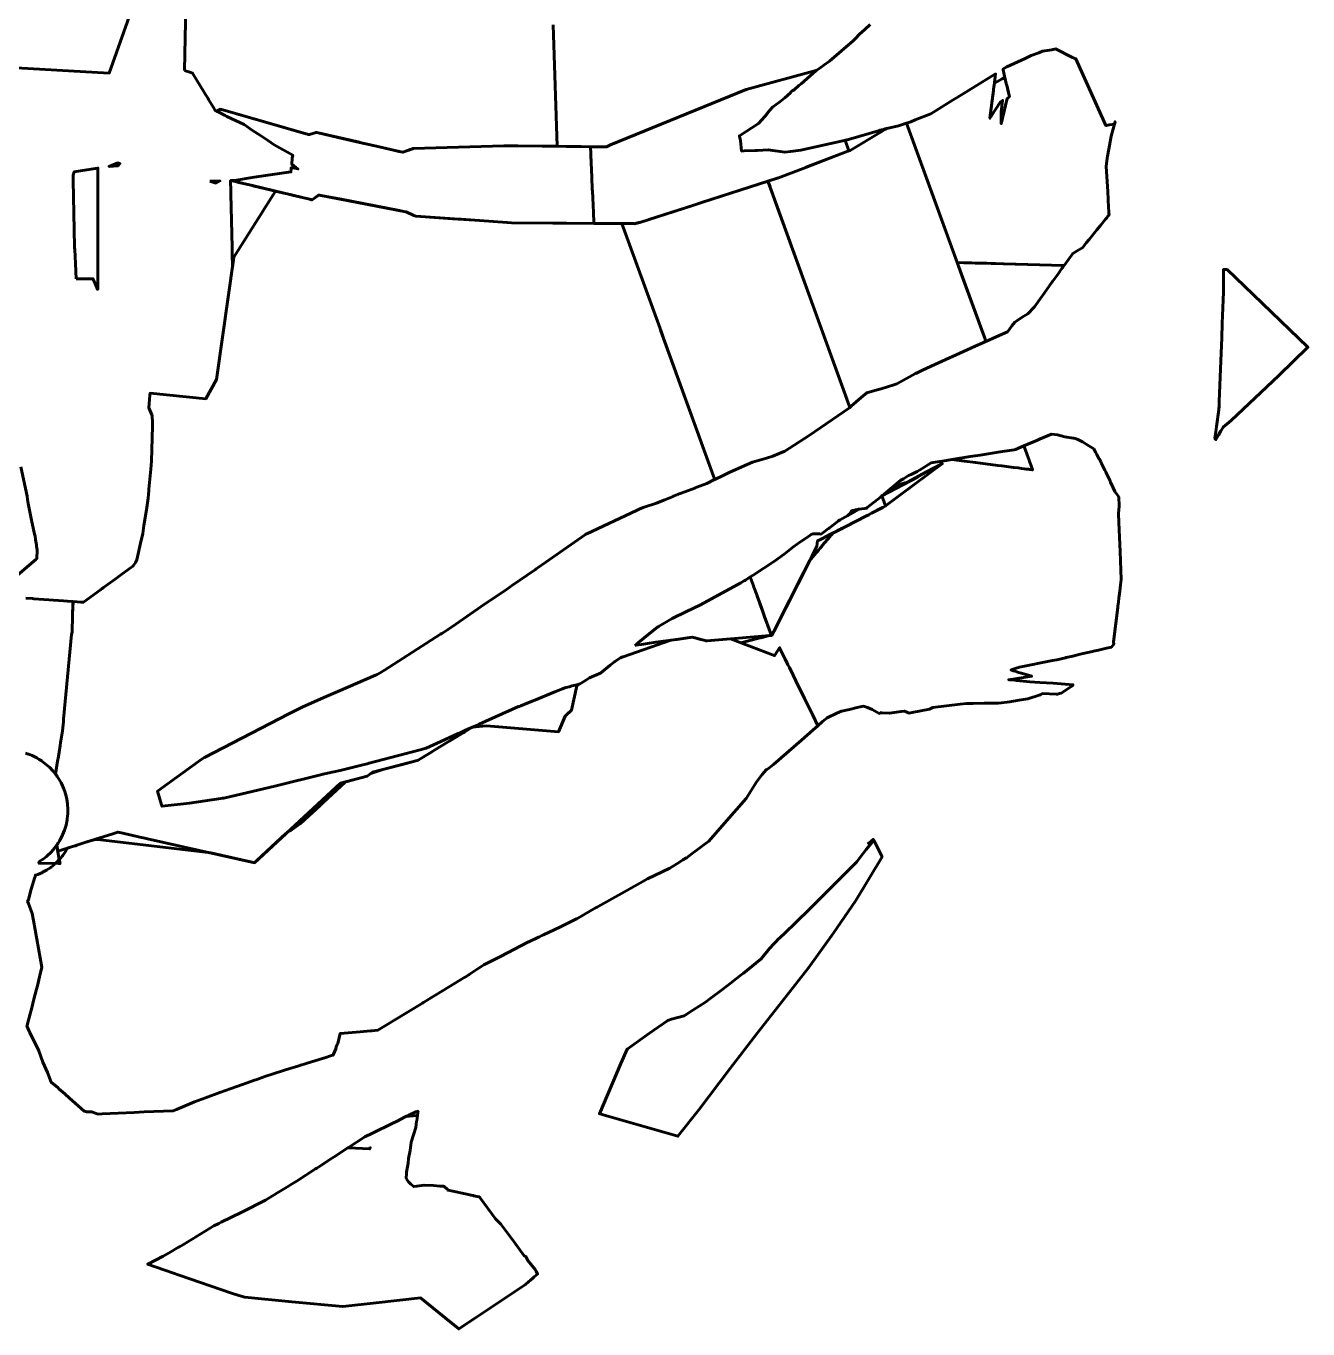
# Model space of a CAD drawing. Header units: millimetres. Extents: x -11105 to 6250, y -8045 to 7046.
# Drawn here: x -3645.58 to -3599.71, y -995.2 to -948.56 of the extents above; entities that cross this region are included whole.
import ezdxf

# ---------------------------------------------------------------- set-up
doc = ezdxf.new("R2010")
doc.units = ezdxf.units.MM
for name, color, linetype in [('C_____20241011082108718217_БДШ-1_18_16_-260_ЮЗРТ-2_tridb_ОР_03_20', 1, 'Continuous'), ('C_____20241011082108718217_БДШ-1_18_16_-260_ЮЗРТ-2_tridb_ОР_04_20', 1, 'Continuous'), ('C_____20241011082108856750_БДШ-1_18_19_-260_ЮЗРТ-2_ОР_tridb_ОР_02_20', 1, 'Continuous'), ('C_____20241011082111004552_БДШ-2_18_16_-260_ЮЗРТ-2_ОР_tridb_ОР_03_20', 1, 'Continuous'), ('C_____20241011082111004552_БДШ-2_18_16_-260_ЮЗРТ-2_ОР_tridb_ОР_04_20', 1, 'Continuous'), ('C_____20241011082112499904_БДШ-3_16_18_-260_ЮЗРТ-2_ОР_tridb_ОР_05_20', 1, 'Continuous'), ('C_____20241011082112499904_БДШ-3_16_18_-260_ЮЗРТ-2_ОР_tridb_ОР_06_20', 1, 'Continuous'), ('C_____20241011082112499904_БДШ-3_16_18_-260_ЮЗРТ-2_ОР_tridb_ОР_07_20', 1, 'Continuous'), ('C_____20241011082114693233_БДШ-4_16_18_-260_ЮЗРТ-2_ОР_tridb_ОР_07_20', 1, 'Continuous'), ('C_____20241011082115055375_ОРТ_17_П5_-260_ЮЗРТ-2_ОР_tridb_ОР_07_20', 1, 'Continuous'), ('C_____20241011082115186451_ОРТ_16_-260_ЮЗРТ-2_ОР_tridb_ОР_07_20', 1, 'Continuous'), ('C_____20241011082115186451_ОРТ_16_-260_ЮЗРТ-2_ОР_tridb_ОР_08_20', 1, 'Continuous'), ('C_____20241011082115403173_ОРТ_18_-260_ЮЗРТ-2_ОР_tridb_ОР_02_20', 1, 'Continuous'), ('C_____20241011082115403173_ОРТ_18_-260_ЮЗРТ-2_ОР_tridb_ОР_05_20', 1, 'Continuous'), ('C_____20241011082128406173_БДШ-1_17_13_-290_ЮЗРТ-2_ОР_tridb_ОР_05_22', 1, 'Continuous'), ('C_____20241011082132421979_ОРТ_17_-290_ЮЗРТ-2_ОР_tridb_ОР_09_21_СОБР', 1, 'Continuous'), ('C_____20241011082132798427_ОРТ_19_-290_ЮЗРТ-2_ОР_tridb_ОР_08_21_СОБР', 1, 'Continuous'), ('C_____20241011082132798427_ОРТ_19_-290_ЮЗРТ-2_ОР_tridb_ОР_09_21_СОБР', 1, 'Continuous')]:
    doc.layers.add(name, color=color, linetype=linetype)

msp = doc.modelspace()

# ---------------------------------------------------------------- linework, layer by layer
at = {"layer": 'C_____20241011082108718217_БДШ-1_18_16_-260_ЮЗРТ-2_tridb_ОР_03_20', "color": 18, "linetype": 'Continuous', "lineweight": 60, "ltscale": 0.09, "true_color": 0x000000}
for points in [[(-3639.905, -950.151), (-3639.81, -945.487)], [(-3626.715, -948.512), (-3626.578, -952.865), (-3628.377, -952.844), (-3628.487, -952.843), (-3631.731, -952.942), (-3631.804, -952.976), (-3631.839, -952.982), (-3631.879, -952.997), (-3632.094, -953.077), (-3632.217, -953.049), (-3632.473, -952.99), (-3632.543, -952.975), (-3633.151, -952.835), (-3633.631, -952.725), (-3633.651, -952.721), (-3634.43, -952.543), (-3635.179, -952.371), (-3635.185, -952.369), (-3635.2, -952.365), (-3635.201, -952.365), (-3635.44, -952.446), (-3635.451, -952.446), (-3635.459, -952.446), (-3635.474, -952.442), (-3635.477, -952.441), (-3635.508, -952.432), (-3635.573, -952.414), (-3638.617, -951.539), (-3638.617, -951.539), (-3638.62, -951.539), (-3638.761, -951.602), (-3638.765, -951.6), (-3638.767, -951.599), (-3638.81, -951.58), (-3638.874, -951.475), (-3639.05, -951.185), (-3639.066, -951.158), (-3639.154, -951.014), (-3639.194, -950.948), (-3639.618, -950.248), (-3639.62, -950.246), (-3639.683, -950.225), (-3639.905, -950.151)]]:
    msp.add_lwpolyline(points, dxfattribs=at)
at = {"layer": 'C_____20241011082108718217_БДШ-1_18_16_-260_ЮЗРТ-2_tridb_ОР_04_20', "color": 18, "linetype": 'Continuous', "lineweight": 60, "ltscale": 0.09, "true_color": 0x000000}
for points in [[(-3626.578, -952.865), (-3626.715, -948.512)], [(-3615.374, -948.503), (-3615.568, -948.681), (-3615.757, -948.852), (-3615.9, -949.008), (-3615.948, -949.057), (-3615.971, -949.081), (-3615.981, -949.091), (-3616.4, -949.452), (-3616.831, -949.817), (-3617.026, -949.957), (-3617.174, -950.063), (-3617.278, -950.138), (-3617.274, -950.134), (-3619.812, -950.833), (-3624.659, -952.817), (-3624.812, -952.889), (-3624.812, -952.889), (-3624.859, -952.885), (-3626.578, -952.865)]]:
    msp.add_lwpolyline(points, dxfattribs=at)
at = {"layer": 'C_____20241011082108856750_БДШ-1_18_19_-260_ЮЗРТ-2_ОР_tridb_ОР_02_20', "color": 18, "linetype": 'Continuous', "lineweight": 60, "ltscale": 0.09, "true_color": 0x000000}
for points in [[(-3635.386, -954.772), (-3635.738, -954.688), (-3636.386, -954.532), (-3637.477, -954.272), (-3637.645, -954.231), (-3638.237, -954.09), (-3638.117, -954.086), (-3637.416, -953.965), (-3636.102, -953.78), (-3636.092, -953.682), (-3636.087, -953.627), (-3635.905, -953.664), (-3635.853, -953.675), (-3635.923, -953.619), (-3636.074, -953.498), (-3636.053, -953.283), (-3636.037, -953.179), (-3636.697, -952.806), (-3636.941, -952.642), (-3637.188, -952.477), (-3637.471, -952.304), (-3637.475, -952.301), (-3637.769, -952.087), (-3638.397, -951.795), (-3638.458, -951.767), (-3638.685, -951.643), (-3638.761, -951.602), (-3638.62, -951.539), (-3638.617, -951.539), (-3635.477, -952.441), (-3635.459, -952.446), (-3635.44, -952.446), (-3635.2, -952.365), (-3635.179, -952.371), (-3634.424, -952.544), (-3633.641, -952.723), (-3633.15, -952.836), (-3632.527, -952.978), (-3632.235, -953.045), (-3632.094, -953.077), (-3631.839, -952.982), (-3631.804, -952.976), (-3631.731, -952.942), (-3628.487, -952.843), (-3627.985, -952.849), (-3625.381, -952.879), (-3625.38, -952.907), (-3625.371, -953.109), (-3625.37, -953.12), (-3625.364, -953.276), (-3625.36, -953.357), (-3625.353, -953.529), (-3625.348, -953.629), (-3625.339, -953.84), (-3625.338, -953.852), (-3625.333, -953.981), (-3625.329, -954.074), (-3625.319, -954.3), (-3625.318, -954.311), (-3625.315, -954.393), (-3625.311, -954.478), (-3625.302, -954.683), (-3625.302, -954.691), (-3625.3, -954.733), (-3625.29, -954.95), (-3625.263, -955.569), (-3625.261, -955.622), (-3628.213, -955.599), (-3628.368, -955.596), (-3629.518, -955.513), (-3630.314, -955.455), (-3631.629, -955.36), (-3631.703, -955.341), (-3631.971, -955.21), (-3632.002, -955.207), (-3635.087, -954.61), (-3635.104, -954.606), (-3635.338, -954.775), (-3635.359, -954.778), (-3635.386, -954.772)], [(-3642.288, -953.559), (-3642.609, -953.583), (-3642.611, -953.583), (-3642.609, -953.582), (-3642.293, -953.457), (-3642.219, -953.482), (-3642.284, -953.558), (-3642.288, -953.559)], [(-3639.002, -954.111), (-3638.902, -954.108), (-3638.643, -954.101), (-3638.783, -954.181), (-3639.002, -954.111)]]:
    msp.add_lwpolyline(points, dxfattribs=at)
at = {"layer": 'C_____20241011082111004552_БДШ-2_18_16_-260_ЮЗРТ-2_ОР_tridb_ОР_03_20', "color": 18, "linetype": 'Continuous', "lineweight": 60, "ltscale": 0.09, "true_color": 0x000000}
msp.add_lwpolyline([(-3623.935, -955.633), (-3625.261, -955.622), (-3625.263, -955.569), (-3625.29, -954.95), (-3625.3, -954.733), (-3625.302, -954.691), (-3625.302, -954.683), (-3625.309, -954.512), (-3625.311, -954.478), (-3625.315, -954.393), (-3625.318, -954.311), (-3625.319, -954.3), (-3625.329, -954.074), (-3625.333, -953.981), (-3625.338, -953.852), (-3625.339, -953.84), (-3625.348, -953.629), (-3625.353, -953.529), (-3625.36, -953.367), (-3625.36, -953.357), (-3625.364, -953.276), (-3625.369, -953.153), (-3625.37, -953.12), (-3625.371, -953.109), (-3625.38, -952.907), (-3625.381, -952.879), (-3624.859, -952.885), (-3624.812, -952.889), (-3624.659, -952.817), (-3619.812, -950.833), (-3617.274, -950.134), (-3617.278, -950.138), (-3617.314, -950.163), (-3617.842, -950.624), (-3617.923, -950.693), (-3618.095, -950.84), (-3618.166, -950.881), (-3618.206, -950.914), (-3618.228, -950.953), (-3618.431, -951.127), (-3618.607, -951.269), (-3618.872, -951.469), (-3618.948, -951.564), (-3618.977, -951.583), (-3619.004, -951.618), (-3619.071, -951.703), (-3619.067, -951.711), (-3619.141, -951.802), (-3619.365, -952.051), (-3620.053, -952.487), (-3620.048, -952.515), (-3620.025, -952.605), (-3620.011, -952.653), (-3619.976, -953.034), (-3619.883, -953.031), (-3619.484, -953.013), (-3619.479, -953.013), (-3619.4, -953.012), (-3619.019, -952.993), (-3618.431, -953.069), (-3618.226, -953.045), (-3617.851, -953.001), (-3616.306, -952.66), (-3616.269, -952.648), (-3616.13, -953.026), (-3616.166, -953.04), (-3617.674, -953.617), (-3618.652, -953.992), (-3620.995, -954.745), (-3621.401, -954.876), (-3621.682, -954.966), (-3623.289, -955.483), (-3623.357, -955.505), (-3623.619, -955.589), (-3623.804, -955.634), (-3623.935, -955.633)], dxfattribs=at)
at = {"layer": 'C_____20241011082111004552_БДШ-2_18_16_-260_ЮЗРТ-2_ОР_tridb_ОР_04_20', "color": 18, "linetype": 'Continuous', "lineweight": 60, "ltscale": 0.09, "true_color": 0x000000}
msp.add_lwpolyline([(-3616.13, -953.026), (-3616.269, -952.648), (-3616.152, -952.615), (-3615.034, -952.295), (-3615.015, -952.289), (-3614.972, -952.279), (-3614.883, -952.257), (-3614.831, -952.243), (-3614.779, -952.231), (-3614.842, -952.268), (-3614.979, -952.351), (-3616.085, -953.014), (-3616.13, -953.026)], dxfattribs=at)
at = {"layer": 'C_____20241011082112499904_БДШ-3_16_18_-260_ЮЗРТ-2_ОР_tridb_ОР_05_20', "color": 18, "linetype": 'Continuous', "lineweight": 60, "ltscale": 0.09, "true_color": 0x000000}
for points in [[(-3644.459, -978.007), (-3644.482, -977.882), (-3644.452, -977.841), (-3644.427, -977.8), (-3644.387, -977.736), (-3644.379, -977.722), (-3644.354, -977.681), (-3644.272, -977.518), (-3644.27, -977.513), (-3644.202, -977.342), (-3644.201, -977.339), (-3644.149, -977.161), (-3644.148, -977.159), (-3644.111, -976.977), (-3644.11, -976.975), (-3644.091, -976.801), (-3644.09, -976.799), (-3644.089, -976.789), (-3644.084, -976.606), (-3644.084, -976.601), (-3644.084, -976.601), (-3644.085, -976.597), (-3644.096, -976.414), (-3644.097, -976.406), (-3644.124, -976.228), (-3644.126, -976.217), (-3644.167, -976.046), (-3644.18, -976.007), (-3644.186, -975.99), (-3644.227, -975.868), (-3644.239, -975.839), (-3644.302, -975.696), (-3644.329, -975.645), (-3644.391, -975.531), (-3644.466, -975.417), (-3644.495, -975.375), (-3644.522, -975.341), (-3644.497, -975.18), (-3644.45, -974.877), (-3644.424, -974.707), (-3644.4, -974.553), (-3644.361, -974.307), (-3644.345, -974.203), (-3644.337, -974.148), (-3644.281, -973.789), (-3644.235, -973.466), (-3644.24, -973.379), (-3644.24, -973.372), (-3644.241, -973.369), (-3643.948, -970.341), (-3643.93, -970.25), (-3643.93, -970.242), (-3643.913, -969.657), (-3643.912, -969.624), (-3643.899, -969.158), (-3643.753, -969.168), (-3643.616, -969.178), (-3643.602, -969.179), (-3643.568, -969.182), (-3643.557, -969.182), (-3643.533, -969.184), (-3643.53, -969.184), (-3643.53, -969.184), (-3643.53, -969.184), (-3643.529, -969.183), (-3642.913, -968.736), (-3642.903, -968.728), (-3642.873, -968.706), (-3642.859, -968.696), (-3642.84, -968.682), (-3642.83, -968.675), (-3642.818, -968.666), (-3642.81, -968.661), (-3642.637, -968.535), (-3642.389, -968.355), (-3642.195, -968.213), (-3641.754, -967.893), (-3641.75, -967.891), (-3641.745, -967.887), (-3641.668, -967.758), (-3641.611, -967.664), (-3641.479, -967.069), (-3641.403, -966.723), (-3641.36, -966.437), (-3641.275, -965.879), (-3641.212, -965.458), (-3641.187, -965.181), (-3641.183, -965.132), (-3641.12, -964.425), (-3641.095, -964.135), (-3641.057, -962.885), (-3641.055, -962.791), (-3641.056, -962.757), (-3641.062, -962.516), (-3641.077, -962.48), (-3641.182, -962.225), (-3641.145, -961.777), (-3641.14, -961.706), (-3639.152, -961.901), (-3638.762, -961.216), (-3638.141, -956.829), (-3637.081, -955.15), (-3636.651, -954.469), (-3636.627, -954.475), (-3636.605, -954.48), (-3636.355, -954.54), (-3636.074, -954.607), (-3636.058, -954.611), (-3635.381, -954.773), (-3635.364, -954.777), (-3635.359, -954.778), (-3635.342, -954.776), (-3635.338, -954.775), (-3635.107, -954.608), (-3635.104, -954.606), (-3635.089, -954.61), (-3635.088, -954.61), (-3634.364, -954.75), (-3632.211, -955.166), (-3632.002, -955.207), (-3631.971, -955.21), (-3631.703, -955.341), (-3631.635, -955.359), (-3631.629, -955.36), (-3630.063, -955.473), (-3630.014, -955.477), (-3628.368, -955.596), (-3628.347, -955.596), (-3628.213, -955.599), (-3628.21, -955.599), (-3624.259, -955.63), (-3622.891, -959.386), (-3622.891, -959.386), (-3622.871, -959.441), (-3622.868, -959.45), (-3622.859, -959.476), (-3622.764, -959.738), (-3620.973, -964.674), (-3620.93, -964.791), (-3620.962, -964.807), (-3621.216, -964.93), (-3621.569, -965.066), (-3621.631, -965.09), (-3621.649, -965.097), (-3622.262, -965.33), (-3622.28, -965.337), (-3622.29, -965.341), (-3622.416, -965.393), (-3622.427, -965.397), (-3622.718, -965.513), (-3622.761, -965.536), (-3623.018, -965.635), (-3623.464, -965.782), (-3623.498, -965.791), (-3623.637, -965.858), (-3623.732, -965.902), (-3625.515, -966.732), (-3625.53, -966.739), (-3625.559, -966.76), (-3627.247, -967.942), (-3627.319, -967.992), (-3627.35, -968.013), (-3628.202, -968.599), (-3628.251, -968.632), (-3628.388, -968.723), (-3629.082, -969.195), (-3629.14, -969.235), (-3629.294, -969.342), (-3630.201, -969.97), (-3630.495, -970.173), (-3630.497, -970.175), (-3630.642, -970.263), (-3630.701, -970.299), (-3630.727, -970.315), (-3630.75, -970.329), (-3631.913, -971.083), (-3632.758, -971.619), (-3632.91, -971.711), (-3633.017, -971.776), (-3633.072, -971.799), (-3634.426, -972.384), (-3634.839, -972.563), (-3635.67, -972.931), (-3636.172, -973.182), (-3639.199, -974.736), (-3639.277, -974.79), (-3640.871, -975.941), (-3640.735, -976.43), (-3640.709, -976.485), (-3639.733, -976.378), (-3638.609, -976.209), (-3638.545, -976.203), (-3638.507, -976.198), (-3636.631, -975.75), (-3634.951, -975.338), (-3634.787, -975.303), (-3634.343, -975.209), (-3633.576, -975.014), (-3633.377, -974.963), (-3633.302, -974.943), (-3632.02, -974.605), (-3631.481, -974.463), (-3631.261, -974.405), (-3631.129, -974.346), (-3630.742, -974.172), (-3630.11, -973.882), (-3630.05, -973.855), (-3630.02, -973.841), (-3629.856, -973.766), (-3629.657, -973.68), (-3629.837, -973.79), (-3630.007, -973.894), (-3630.07, -973.933), (-3630.931, -974.46), (-3631.131, -974.583), (-3631.543, -974.835), (-3631.583, -974.847), (-3632.816, -975.173), (-3633.181, -975.27), (-3633.375, -975.411), (-3634.326, -975.665), (-3637.407, -978.512), (-3641.229, -977.654), (-3641.33, -977.631), (-3641.506, -977.592), (-3641.602, -977.57), (-3642.227, -977.43), (-3642.3, -977.413), (-3642.364, -977.434), (-3642.476, -977.47), (-3643.441, -977.778), (-3643.758, -977.88), (-3644.283, -978.048), (-3644.443, -978.099), (-3644.449, -978.067), (-3644.452, -978.045), (-3644.459, -978.007)], [(-3623.789, -970.727), (-3623.735, -970.684), (-3623.457, -970.46), (-3622.969, -970.066), (-3622.964, -970.063), (-3622.957, -970.059), (-3622.941, -970.05), (-3622.454, -969.761), (-3621.947, -969.518), (-3621.463, -969.286), (-3620.388, -968.702), (-3620.006, -968.495), (-3619.867, -968.409), (-3619.865, -968.408), (-3619.862, -968.406), (-3619.836, -968.39), (-3619.664, -968.279), (-3619.652, -968.314), (-3619.549, -968.599), (-3619.53, -968.649), (-3619.43, -968.925), (-3619.416, -968.963), (-3619.334, -969.189), (-3619.313, -969.247), (-3619.24, -969.448), (-3619.223, -969.495), (-3619.162, -969.665), (-3619.148, -969.703), (-3618.911, -970.356), (-3618.905, -970.373), (-3619.106, -970.39), (-3621.206, -970.565), (-3621.233, -970.567), (-3621.744, -970.434), (-3621.967, -970.466), (-3622.289, -970.512), (-3622.397, -970.527), (-3622.951, -970.607), (-3623.037, -970.619), (-3623.341, -970.663), (-3623.556, -970.693), (-3623.759, -970.722), (-3623.789, -970.727)]]:
    msp.add_lwpolyline(points, dxfattribs=at)
at = {"layer": 'C_____20241011082112499904_БДШ-3_16_18_-260_ЮЗРТ-2_ОР_tridb_ОР_06_20', "color": 18, "linetype": 'Continuous', "lineweight": 60, "ltscale": 0.09, "true_color": 0x000000}
for points in [[(-3620.709, -964.684), (-3620.864, -964.759), (-3620.93, -964.791), (-3620.973, -964.674), (-3622.764, -959.736), (-3622.856, -959.483), (-3622.868, -959.45), (-3622.871, -959.441), (-3622.891, -959.386), (-3622.891, -959.386), (-3624.259, -955.63), (-3623.818, -955.633), (-3623.804, -955.634), (-3623.742, -955.619), (-3623.646, -955.596), (-3623.619, -955.589), (-3621.722, -954.979), (-3621.722, -954.979), (-3621.407, -954.878), (-3621.406, -954.877), (-3619.029, -954.113), (-3618.955, -954.319), (-3618.954, -954.321), (-3616.159, -962.046), (-3616.1, -962.209), (-3616.101, -962.21), (-3616.113, -962.22), (-3617.558, -963.213), (-3618.422, -963.772), (-3618.625, -963.859), (-3618.859, -963.959), (-3619.078, -964.024), (-3619.585, -964.169), (-3619.778, -964.254), (-3620.395, -964.533), (-3620.709, -964.684)], [(-3618.898, -970.372), (-3618.905, -970.373), (-3619.151, -969.694), (-3619.227, -969.485), (-3619.244, -969.438), (-3619.317, -969.238), (-3619.337, -969.181), (-3619.419, -968.955), (-3619.433, -968.917), (-3619.532, -968.644), (-3619.55, -968.595), (-3619.652, -968.314), (-3619.664, -968.279), (-3619.561, -968.212), (-3618.799, -967.719), (-3618.45, -967.465), (-3618.104, -967.184), (-3617.968, -967.092), (-3617.536, -966.795), (-3617.489, -966.763), (-3617.427, -966.74), (-3617.41, -966.738), (-3617.35, -966.732), (-3617.342, -966.731), (-3617.179, -966.74), (-3617.128, -966.742), (-3617.07, -966.698), (-3616.861, -966.543), (-3616.846, -966.539), (-3616.824, -966.515), (-3616.731, -966.446), (-3616.564, -966.317), (-3616.522, -966.285), (-3616.493, -966.262), (-3616.442, -966.239), (-3615.786, -965.86), (-3615.779, -965.855), (-3615.778, -965.855), (-3615.567, -965.828), (-3615.498, -965.819), (-3615.474, -965.799), (-3615.007, -965.419), (-3614.999, -965.413), (-3614.962, -965.382), (-3614.961, -965.382), (-3614.954, -965.377), (-3614.872, -965.603), (-3614.824, -965.735), (-3614.832, -965.74), (-3614.832, -965.74), (-3614.917, -965.79), (-3615.319, -965.997), (-3615.381, -966.028), (-3615.425, -966.051), (-3615.532, -966.106), (-3616.217, -966.458), (-3616.445, -966.575), (-3616.563, -966.635), (-3616.81, -966.762), (-3617.054, -966.887), (-3617.172, -966.948), (-3617.251, -966.988), (-3617.276, -967.178), (-3617.411, -967.444), (-3617.451, -967.524), (-3617.641, -967.899), (-3617.85, -968.312), (-3617.861, -968.334), (-3618.052, -968.711), (-3618.222, -969.046), (-3618.299, -969.199), (-3618.373, -969.344), (-3618.893, -970.372), (-3618.898, -970.372)]]:
    msp.add_lwpolyline(points, dxfattribs=at)
at = {"layer": 'C_____20241011082112499904_БДШ-3_16_18_-260_ЮЗРТ-2_ОР_tridb_ОР_07_20', "color": 18, "linetype": 'Continuous', "lineweight": 60, "ltscale": 0.09, "true_color": 0x000000}
for points in [[(-3615.691, -961.857), (-3616.05, -962.167), (-3616.1, -962.209), (-3616.159, -962.046), (-3616.159, -962.046), (-3616.192, -961.954), (-3616.211, -961.901), (-3616.245, -961.807), (-3618.982, -954.242), (-3619.029, -954.113), (-3618.668, -953.997), (-3618.652, -953.992), (-3617.677, -953.618), (-3617.671, -953.616), (-3616.166, -953.04), (-3616.13, -953.026), (-3616.13, -953.026), (-3616.086, -953.014), (-3616.085, -953.014), (-3616.084, -953.013), (-3614.98, -952.351), (-3614.842, -952.268), (-3614.779, -952.231), (-3614.362, -952.127), (-3614.147, -952.057), (-3614.074, -952.033), (-3612.832, -955.446), (-3611.284, -959.697), (-3611.228, -959.851), (-3611.228, -959.851), (-3611.723, -960.068), (-3611.767, -960.088), (-3613.183, -960.732), (-3613.517, -960.885), (-3613.568, -960.908), (-3613.57, -960.909), (-3613.719, -960.981), (-3613.723, -960.982), (-3613.753, -961), (-3614.422, -961.366), (-3614.528, -961.403), (-3614.978, -961.546), (-3615.117, -961.587), (-3615.494, -961.687), (-3615.691, -961.857)], [(-3612.455, -964.077), (-3611.797, -963.971), (-3611.438, -963.915), (-3610.721, -963.802), (-3610.64, -963.789), (-3610.22, -963.724), (-3610.183, -963.718), (-3610.177, -963.717), (-3610.17, -963.714), (-3609.869, -963.586), (-3609.779, -963.832), (-3609.753, -963.905), (-3609.681, -964.103), (-3609.664, -964.148), (-3609.62, -964.269), (-3609.61, -964.297), (-3609.583, -964.371), (-3609.577, -964.389), (-3609.56, -964.434), (-3609.556, -964.444), (-3609.573, -964.442), (-3609.652, -964.432), (-3609.66, -964.431), (-3609.706, -964.426), (-3609.792, -964.415), (-3609.865, -964.405), (-3609.959, -964.393), (-3610.076, -964.379), (-3610.215, -964.361), (-3610.243, -964.357), (-3610.654, -964.305), (-3610.805, -964.286), (-3611.239, -964.231), (-3611.607, -964.185), (-3611.995, -964.136), (-3612.455, -964.077)], [(-3614.832, -965.74), (-3614.832, -965.74), (-3614.824, -965.735), (-3614.872, -965.603), (-3614.953, -965.377), (-3614.535, -965.132), (-3614.316, -964.973), (-3614.126, -964.909), (-3614.124, -964.908), (-3614.124, -964.908), (-3614.039, -964.882), (-3613.356, -964.521), (-3613.354, -964.52), (-3613.353, -964.519), (-3612.784, -964.224), (-3614.824, -965.735), (-3614.832, -965.74)]]:
    msp.add_lwpolyline(points, dxfattribs=at)
at = {"layer": 'C_____20241011082114693233_БДШ-4_16_18_-260_ЮЗРТ-2_ОР_tridb_ОР_07_20', "color": 18, "linetype": 'Continuous', "lineweight": 60, "ltscale": 0.09, "true_color": 0x000000}
for points in [[(-3644.408, -986.598), (-3644.436, -986.568), (-3644.677, -986.358), (-3644.814, -986.018), (-3644.976, -985.642), (-3645.118, -985.238), (-3645.444, -984.588), (-3645.476, -984.517), (-3645.551, -984.351), (-3645.544, -984.327), (-3645.434, -983.919), (-3645.375, -983.702), (-3645.297, -983.39), (-3645.206, -983.035), (-3645.174, -982.909), (-3645.093, -982.598), (-3645.083, -982.549), (-3645.02, -982.251), (-3645.314, -980.577), (-3645.358, -980.321), (-3645.495, -979.966), (-3645.523, -979.894), (-3645.525, -979.899), (-3645.523, -979.894), (-3645.489, -979.827), (-3645.393, -979.454), (-3645.262, -979.024), (-3645.254, -978.996), (-3645.242, -978.953), (-3645.157, -978.925), (-3645.155, -978.924), (-3644.997, -978.855), (-3644.991, -978.852), (-3644.899, -978.802), (-3644.844, -978.772), (-3644.842, -978.771), (-3644.833, -978.765), (-3644.698, -978.676), (-3644.685, -978.666), (-3644.562, -978.567), (-3644.559, -978.564), (-3644.531, -978.538), (-3644.468, -978.472), (-3644.389, -978.395), (-3644.319, -978.316), (-3644.288, -978.273), (-3644.266, -978.244), (-3644.216, -978.176), (-3644.17, -978.102), (-3644.124, -978.027), (-3644.107, -977.991), (-3643.914, -977.93), (-3643.816, -977.899), (-3643.758, -977.88), (-3643.441, -977.778), (-3643.395, -977.764), (-3643.104, -977.671), (-3643.011, -977.682), (-3638.971, -978.16), (-3637.487, -978.494), (-3637.407, -978.512), (-3637.321, -978.432), (-3636.278, -977.468), (-3635.759, -977.11), (-3634.143, -975.616), (-3634.131, -975.613), (-3633.375, -975.411), (-3633.239, -975.312), (-3632.811, -975.172), (-3632.113, -974.987), (-3631.583, -974.847), (-3631.582, -974.847), (-3631.543, -974.835), (-3631.517, -974.819), (-3630.409, -974.151), (-3630.406, -974.149), (-3630.34, -974.108), (-3629.932, -973.855), (-3629.893, -973.831), (-3629.78, -973.761), (-3629.626, -973.666), (-3629.598, -973.653), (-3629.255, -973.625), (-3629.101, -973.612), (-3626.53, -973.817), (-3626.288, -973.257), (-3626.227, -973.201), (-3626.065, -973.052), (-3625.864, -972.173), (-3625.529, -971.959), (-3625.421, -971.89), (-3625.166, -971.784), (-3625.055, -971.736), (-3625.041, -971.73), (-3625.027, -971.724), (-3624.674, -971.437), (-3624.522, -971.314), (-3624.51, -971.306), (-3624.308, -971.177), (-3624.286, -971.162), (-3624.262, -971.154), (-3624.248, -971.149), (-3624.228, -971.142), (-3624.215, -971.138), (-3622.5, -970.542), (-3622.397, -970.527), (-3621.744, -970.434), (-3621.738, -970.435), (-3621.632, -970.463), (-3621.528, -970.49), (-3621.233, -970.567), (-3620.365, -970.495), (-3618.869, -971.068), (-3618.798, -971.096), (-3618.783, -971.074), (-3618.611, -970.812), (-3618.41, -971.222), (-3618.313, -971.421), (-3618.263, -971.523), (-3618.132, -971.79), (-3618.029, -972), (-3617.72, -972.632), (-3617.429, -973.225), (-3617.244, -973.604), (-3617.423, -973.759), (-3617.834, -974.116), (-3618.833, -974.987), (-3618.994, -975.128), (-3619.074, -975.167), (-3619.099, -975.179), (-3619.236, -975.351), (-3619.43, -975.598), (-3619.513, -975.73), (-3619.813, -976.212), (-3620.586, -977.097), (-3621.146, -977.739), (-3621.745, -978.18), (-3621.956, -978.341), (-3621.949, -978.335), (-3622.07, -978.41), (-3622.197, -978.489), (-3622.542, -978.703), (-3622.814, -978.832), (-3623.343, -979.082), (-3623.613, -979.237), (-3624.266, -979.609), (-3625.109, -980.079), (-3625.145, -980.099), (-3625.196, -980.127), (-3625.87, -980.515), (-3625.873, -980.516), (-3625.878, -980.52), (-3626.48, -980.809), (-3627.058, -981.087), (-3627.123, -981.119), (-3627.204, -981.157), (-3627.237, -981.173), (-3627.587, -981.337), (-3627.593, -981.34), (-3627.625, -981.355), (-3628.603, -981.863), (-3629.194, -982.169), (-3629.269, -982.208), (-3629.396, -982.29), (-3629.722, -982.514), (-3629.736, -982.522), (-3629.871, -982.604), (-3629.875, -982.607), (-3630.028, -982.697), (-3630.892, -983.221), (-3631.071, -983.329), (-3631.359, -983.507), (-3631.362, -983.509), (-3631.363, -983.51), (-3631.396, -983.53), (-3632.424, -984.158), (-3632.69, -984.321), (-3632.994, -984.506), (-3633.201, -984.53), (-3633.257, -984.528), (-3633.618, -984.557), (-3634.334, -984.617), (-3634.422, -984.975), (-3634.444, -985.014), (-3634.475, -985.069), (-3634.476, -985.071), (-3634.481, -985.111), (-3634.488, -985.168), (-3634.581, -985.356), (-3634.589, -985.393), (-3634.592, -985.394), (-3634.649, -985.412), (-3634.922, -985.5), (-3634.924, -985.5), (-3634.967, -985.514), (-3635.517, -985.683), (-3635.591, -985.706), (-3635.748, -985.754), (-3635.854, -985.789), (-3636.176, -985.889), (-3636.292, -985.926), (-3636.807, -986.085), (-3636.962, -986.14), (-3637.035, -986.166), (-3637.325, -986.268), (-3637.442, -986.309), (-3637.669, -986.389), (-3637.873, -986.461), (-3638.242, -986.588), (-3638.647, -986.727), (-3639.161, -986.918), (-3639.547, -987.061), (-3639.886, -987.208), (-3640.2, -987.344), (-3640.316, -987.394), (-3641.357, -987.43), (-3641.705, -987.446), (-3642.851, -987.499), (-3643.004, -987.506), (-3643.236, -987.419), (-3643.423, -987.421), (-3643.435, -987.418), (-3643.496, -987.403), (-3643.817, -987.118), (-3644.023, -986.939), (-3644.189, -986.785), (-3644.408, -986.598)], [(-3624.93, -987.532), (-3625.04, -987.501), (-3625.062, -987.494), (-3625.062, -987.494), (-3624.293, -985.694), (-3624.069, -985.176), (-3623.266, -984.61), (-3622.616, -984.151), (-3622.611, -984.15), (-3622.479, -984.113), (-3622.032, -983.989), (-3621.716, -983.79), (-3621.259, -983.499), (-3621.11, -983.386), (-3620.642, -983.029), (-3620.382, -982.829), (-3620.156, -982.654), (-3619.989, -982.524), (-3619.918, -982.47), (-3619.459, -982.105), (-3619.273, -981.951), (-3618.97, -981.584), (-3618.824, -981.407), (-3618.705, -981.293), (-3618.695, -981.284), (-3618.445, -981.048), (-3618.005, -980.624), (-3617.545, -980.172), (-3617.313, -979.942), (-3616.805, -979.433), (-3616.37, -979), (-3616.216, -978.841), (-3615.852, -978.471), (-3615.753, -978.343), (-3615.514, -978.039), (-3615.398, -977.893), (-3615.241, -977.696), (-3615.24, -977.699), (-3615.219, -977.741), (-3615.204, -977.773), (-3614.945, -978.302), (-3615.879, -979.857), (-3616.699, -981.036), (-3617.579, -982.273), (-3618.533, -983.489), (-3619.402, -984.597), (-3620.396, -985.883), (-3621.503, -987.348), (-3622.249, -988.297), (-3624.93, -987.532)], [(-3615.472, -977.829), (-3615.339, -977.732), (-3615.254, -977.67), (-3615.341, -977.733), (-3615.472, -977.829)], [(-3631.959, -987.585), (-3631.893, -987.552), (-3631.887, -987.55), (-3631.633, -987.422), (-3631.55, -987.401), (-3631.557, -987.449), (-3631.572, -987.553), (-3631.857, -987.576), (-3631.959, -987.585)], [(-3634.059, -988.715), (-3634.055, -988.712), (-3634.049, -988.709), (-3634.042, -988.708), (-3634.037, -988.709), (-3633.287, -988.744), (-3633.261, -988.704), (-3633.284, -988.751), (-3633.285, -988.751), (-3634.046, -988.715), (-3634.059, -988.715)]]:
    msp.add_lwpolyline(points, dxfattribs=at)
at = {"layer": 'C_____20241011082115055375_ОРТ_17_П5_-260_ЮЗРТ-2_ОР_tridb_ОР_07_20', "color": 18, "linetype": 'Continuous', "lineweight": 60, "ltscale": 0.09, "true_color": 0x000000}
msp.add_lwpolyline([(-3637.969, -993.996), (-3638.226, -993.921), (-3640.1, -993.269), (-3640.305, -993.198), (-3641.229, -992.876), (-3641.22, -992.872), (-3640.676, -992.586), (-3640.461, -992.473), (-3640.123, -992.274), (-3640.091, -992.256), (-3639.946, -992.17), (-3638.863, -991.507), (-3638.686, -991.421), (-3638.596, -991.377), (-3637.86, -991.018), (-3637.013, -990.583), (-3636.763, -990.432), (-3636.55, -990.303), (-3636.187, -990.083), (-3636.116, -990.04), (-3635.873, -989.893), (-3635.218, -989.468), (-3635.176, -989.44), (-3635.138, -989.416), (-3634.789, -989.19), (-3634.703, -989.134), (-3634.558, -989.039), (-3634.059, -988.715), (-3634.046, -988.715), (-3633.285, -988.751), (-3633.284, -988.751), (-3633.261, -988.704), (-3633.287, -988.744), (-3634.037, -988.709), (-3634.042, -988.708), (-3634.049, -988.709), (-3634.036, -988.7), (-3633.456, -988.322), (-3633.177, -988.185), (-3632.961, -988.079), (-3632.94, -988.069), (-3632.698, -987.949), (-3632.545, -987.873), (-3632.229, -987.718), (-3632.219, -987.713), (-3631.959, -987.585), (-3631.857, -987.576), (-3631.572, -987.553), (-3631.6, -987.749), (-3631.602, -987.759), (-3631.634, -987.986), (-3631.793, -988.514), (-3631.828, -988.812), (-3631.896, -989.098), (-3631.906, -989.264), (-3631.961, -989.582), (-3631.96, -989.633), (-3631.973, -989.797), (-3631.93, -989.879), (-3631.897, -989.935), (-3631.808, -990.018), (-3631.705, -990.102), (-3631.596, -990.088), (-3631.338, -990.045), (-3630.998, -990.067), (-3630.77, -990.08), (-3630.654, -990.088), (-3630.633, -990.089), (-3630.5, -990.205), (-3630.492, -990.212), (-3630.475, -990.227), (-3629.7, -990.396), (-3629.684, -990.4), (-3629.66, -990.405), (-3629.575, -990.423), (-3629.552, -990.428), (-3629.439, -990.453), (-3629.356, -990.471), (-3629.337, -990.497), (-3628.774, -991.253), (-3628.598, -991.436), (-3628.587, -991.447), (-3628.586, -991.448), (-3628.122, -992.069), (-3627.748, -992.583), (-3627.692, -992.609), (-3627.624, -992.741), (-3627.36, -993.072), (-3627.328, -993.132), (-3627.275, -993.23), (-3627.278, -993.233), (-3627.395, -993.334), (-3627.408, -993.345), (-3627.432, -993.367), (-3627.44, -993.374), (-3627.542, -993.462), (-3627.581, -993.497), (-3627.622, -993.532), (-3627.671, -993.575), (-3627.675, -993.578), (-3627.681, -993.583), (-3627.702, -993.602), (-3627.704, -993.603), (-3629.53, -994.82), (-3630.094, -995.196), (-3630.584, -994.797), (-3631.458, -994.086), (-3633.047, -994.263), (-3634.245, -994.397), (-3636.073, -994.221), (-3637.75, -994.059), (-3637.969, -993.996)], dxfattribs=at)
at = {"layer": 'C_____20241011082115186451_ОРТ_16_-260_ЮЗРТ-2_ОР_tridb_ОР_07_20', "color": 18, "linetype": 'Continuous', "lineweight": 60, "ltscale": 0.09, "true_color": 0x000000}
for points in [[(-3611.228, -959.851), (-3611.228, -959.851), (-3611.284, -959.697), (-3611.291, -959.678), (-3612.027, -957.658), (-3612.257, -957.025), (-3612.024, -957.031), (-3611.891, -957.035), (-3611.611, -957.042), (-3611.47, -957.046), (-3608.456, -957.125), (-3608.445, -957.125), (-3608.486, -957.199), (-3608.502, -957.227), (-3608.546, -957.288), (-3608.636, -957.414), (-3608.845, -957.702), (-3608.855, -957.717), (-3608.965, -957.868), (-3609.193, -958.188), (-3609.23, -958.239), (-3609.494, -958.61), (-3609.57, -958.688), (-3609.674, -958.796), (-3609.732, -958.857), (-3609.868, -958.945), (-3610.073, -959.077), (-3610.118, -959.106), (-3610.161, -959.133), (-3610.199, -959.158), (-3610.3, -959.296), (-3610.411, -959.448), (-3610.452, -959.504), (-3610.866, -959.689), (-3611.228, -959.851)], [(-3602.907, -963.206), (-3603, -963.364), (-3603.005, -963.355), (-3603.008, -963.348), (-3603.01, -963.344), (-3603.023, -963.334), (-3603.036, -963.326), (-3603.003, -963.082), (-3602.979, -962.897), (-3602.897, -962.299), (-3602.89, -962.234), (-3602.886, -962.203), (-3602.885, -962.194), (-3602.884, -962.178), (-3602.877, -962), (-3602.823, -960.547), (-3602.787, -959.723), (-3602.772, -959.206), (-3602.762, -958.925), (-3602.729, -958.088), (-3602.729, -957.683), (-3602.729, -957.653), (-3602.728, -957.275), (-3602.614, -957.278), (-3602.597, -957.278), (-3601.67, -958.163), (-3599.705, -960.055), (-3600.751, -961.063), (-3602.454, -962.684), (-3602.742, -962.92), (-3602.812, -963.042), (-3602.816, -963.049), (-3602.818, -963.052), (-3602.818, -963.052), (-3602.907, -963.206)], [(-3618.798, -971.096), (-3618.869, -971.068), (-3619.623, -970.779), (-3620, -970.634), (-3618.988, -970.38), (-3618.93, -970.375), (-3618.893, -970.372), (-3618.892, -970.37), (-3618.885, -970.357), (-3618.819, -970.226), (-3617.536, -967.692), (-3617.514, -967.665), (-3617.509, -967.659), (-3617.497, -967.646), (-3617.48, -967.626), (-3617.373, -967.499), (-3617.301, -967.415), (-3617.236, -967.339), (-3617.229, -967.33), (-3617.21, -967.308), (-3617.17, -967.261), (-3617.153, -967.241), (-3617.135, -967.219), (-3617.114, -967.195), (-3617.084, -967.159), (-3616.801, -966.827), (-3616.766, -966.785), (-3616.721, -966.732), (-3616.697, -966.704), (-3616.695, -966.703), (-3616.594, -966.651), (-3616.535, -966.621), (-3616.456, -966.58), (-3616.419, -966.561), (-3616.317, -966.509), (-3615.869, -966.279), (-3615.527, -966.103), (-3615.478, -966.078), (-3615.445, -966.061), (-3615.422, -966.05), (-3615.379, -966.028), (-3615.319, -965.997), (-3614.932, -965.798), (-3614.917, -965.79), (-3614.84, -965.745), (-3614.832, -965.74), (-3612.784, -964.224), (-3613.354, -964.52), (-3613.674, -964.703), (-3614.953, -965.377), (-3614.961, -965.382), (-3614.962, -965.382), (-3614.876, -965.311), (-3614.271, -964.81), (-3614.181, -964.764), (-3613.995, -964.65), (-3613.91, -964.614), (-3613.692, -964.502), (-3613.606, -964.454), (-3613.183, -964.19), (-3613.119, -964.181), (-3612.959, -964.159), (-3612.636, -964.107), (-3612.455, -964.077), (-3611.995, -964.136), (-3611.607, -964.185), (-3611.239, -964.231), (-3610.805, -964.286), (-3610.654, -964.305), (-3610.243, -964.357), (-3610.215, -964.361), (-3610.076, -964.379), (-3609.959, -964.393), (-3609.865, -964.405), (-3609.792, -964.415), (-3609.706, -964.426), (-3609.66, -964.431), (-3609.652, -964.432), (-3609.573, -964.442), (-3609.556, -964.444), (-3609.56, -964.434), (-3609.577, -964.389), (-3609.583, -964.371), (-3609.61, -964.297), (-3609.62, -964.269), (-3609.664, -964.148), (-3609.681, -964.103), (-3609.753, -963.905), (-3609.779, -963.832), (-3609.869, -963.586), (-3609.385, -963.381), (-3609.306, -963.347), (-3608.886, -963.166), (-3608.667, -963.197), (-3608.402, -963.26), (-3608.101, -963.31), (-3608.082, -963.315), (-3608.035, -963.326), (-3607.996, -963.336), (-3607.959, -963.352), (-3607.95, -963.355), (-3607.942, -963.36), (-3607.819, -963.417), (-3607.771, -963.447), (-3607.551, -963.581), (-3607.372, -963.694), (-3607.34, -963.746), (-3607.304, -963.815), (-3607.259, -963.89), (-3607.186, -964.036), (-3607.169, -964.065), (-3607.121, -964.161), (-3607.091, -964.213), (-3606.97, -964.461), (-3606.942, -964.515), (-3606.936, -964.527), (-3606.798, -964.815), (-3606.765, -964.891), (-3606.672, -965.092), (-3606.619, -965.215), (-3606.544, -965.315), (-3606.514, -965.358), (-3606.47, -965.427), (-3606.467, -965.49), (-3606.459, -965.666), (-3606.458, -965.686), (-3606.458, -965.693), (-3606.456, -965.74), (-3606.479, -966.006), (-3606.481, -966.032), (-3606.464, -966.594), (-3606.449, -966.86), (-3606.43, -967.366), (-3606.392, -968.374), (-3606.414, -968.557), (-3606.442, -968.793), (-3606.472, -969.042), (-3606.488, -969.18), (-3606.505, -969.325), (-3606.511, -969.369), (-3606.658, -970.601), (-3606.659, -970.612), (-3606.657, -970.672), (-3606.657, -970.678), (-3606.655, -970.68), (-3606.661, -970.694), (-3606.738, -970.787), (-3606.911, -970.827), (-3607.196, -970.894), (-3607.378, -970.937), (-3607.421, -970.947), (-3607.581, -970.984), (-3607.751, -971.024), (-3607.853, -971.048), (-3608.124, -971.111), (-3608.363, -971.167), (-3608.378, -971.171), (-3608.692, -971.244), (-3608.844, -971.274), (-3610.031, -971.503), (-3610.152, -971.545), (-3610.329, -971.608), (-3610.302, -971.617), (-3610.266, -971.628), (-3610.237, -971.638), (-3610.179, -971.656), (-3610.063, -971.694), (-3609.959, -971.728), (-3609.592, -971.834), (-3610.41, -971.958), (-3610.197, -971.979), (-3610.135, -971.985), (-3609.663, -972.032), (-3609.296, -972.055), (-3608.827, -972.085), (-3608.107, -972.14), (-3608.118, -972.158), (-3608.156, -972.186), (-3608.224, -972.231), (-3608.539, -972.439), (-3608.594, -972.456), (-3608.669, -972.478), (-3608.719, -972.476), (-3609.204, -972.453), (-3609.263, -972.484), (-3609.291, -972.498), (-3609.328, -972.51), (-3609.735, -972.636), (-3609.817, -972.655), (-3609.973, -972.68), (-3610.312, -972.734), (-3610.368, -972.744), (-3610.677, -972.779), (-3610.782, -972.791), (-3610.912, -972.795), (-3611.245, -972.8), (-3611.293, -972.801), (-3611.682, -972.807), (-3611.725, -972.808), (-3611.926, -972.811), (-3612.152, -972.838), (-3613.13, -972.957), (-3613.247, -973.015), (-3613.867, -973.13), (-3613.976, -973.15), (-3614.078, -973.109), (-3614.149, -973.081), (-3614.265, -973.098), (-3614.683, -973.16), (-3614.968, -973.138), (-3614.983, -973.136), (-3614.986, -973.136), (-3614.988, -973.137), (-3615.046, -973.166), (-3615.13, -973.117), (-3615.296, -973.018), (-3615.465, -972.949), (-3615.616, -972.909), (-3615.735, -972.932), (-3615.835, -972.95), (-3616.116, -973.018), (-3616.395, -973.084), (-3616.562, -973.159), (-3616.915, -973.317), (-3617.074, -973.456), (-3617.244, -973.604), (-3617.429, -973.225), (-3617.72, -972.632), (-3618.029, -972), (-3618.132, -971.79), (-3618.263, -971.523), (-3618.313, -971.421), (-3618.381, -971.28), (-3618.41, -971.222), (-3618.611, -970.812), (-3618.783, -971.074), (-3618.798, -971.096)], [(-3616.157, -966.074), (-3616.166, -966.08), (-3616.166, -966.079), (-3616.165, -966.079), (-3616.156, -966.067), (-3616.147, -966.057), (-3616.138, -966.046), (-3616.136, -966.044), (-3616.134, -966.041), (-3616.132, -966.039), (-3616.131, -966.038), (-3616.129, -966.036), (-3616.046, -965.938), (-3616.018, -965.905), (-3616.016, -965.903), (-3616.005, -965.901), (-3615.95, -965.89), (-3615.791, -965.858), (-3615.78, -965.856), (-3615.78, -965.856), (-3615.779, -965.855), (-3615.778, -965.855), (-3615.778, -965.855), (-3615.779, -965.855), (-3615.78, -965.856), (-3615.785, -965.859), (-3615.936, -965.946), (-3616.157, -966.074)], [(-3629.932, -973.855), (-3629.902, -973.833), (-3629.789, -973.762), (-3629.657, -973.68), (-3629.632, -973.668), (-3629.609, -973.658), (-3629.381, -973.559), (-3629.367, -973.553), (-3627.956, -972.922), (-3627.93, -972.911), (-3627.876, -972.889), (-3627.725, -972.832), (-3627.231, -972.628), (-3626.803, -972.452), (-3626.654, -972.392), (-3626.388, -972.285), (-3626.301, -972.25), (-3626.094, -972.195), (-3626.086, -972.193), (-3626.043, -972.181), (-3625.928, -972.151), (-3625.872, -972.136), (-3625.757, -972.105), (-3625.864, -972.173), (-3626.065, -973.052), (-3626.288, -973.257), (-3626.53, -973.817), (-3628.805, -973.636), (-3629.101, -973.612), (-3629.244, -973.624), (-3629.598, -973.653), (-3629.626, -973.666), (-3629.683, -973.701), (-3629.78, -973.761), (-3629.894, -973.832), (-3629.932, -973.855)]]:
    msp.add_lwpolyline(points, dxfattribs=at)
at = {"layer": 'C_____20241011082115186451_ОРТ_16_-260_ЮЗРТ-2_ОР_tridb_ОР_08_20', "color": 18, "linetype": 'Continuous', "lineweight": 60, "ltscale": 0.09, "true_color": 0x000000}
for points in [[(-3610.576, -957.069), (-3611.191, -957.053), (-3612.257, -957.025), (-3613.013, -954.949), (-3614.074, -952.033), (-3614.147, -952.057), (-3613.921, -951.983), (-3613.762, -951.92), (-3613.205, -951.699), (-3612.401, -951.206), (-3612.261, -951.12), (-3611.04, -950.368), (-3610.885, -950.272), (-3610.937, -950.682), (-3610.943, -950.724), (-3610.956, -950.827), (-3610.961, -950.868), (-3611.089, -951.862), (-3611.053, -951.806), (-3610.907, -951.58), (-3610.711, -951.278), (-3610.633, -951.22), (-3610.686, -951.628), (-3610.684, -951.897), (-3610.682, -952.058), (-3610.467, -951.153), (-3610.388, -951.091), (-3610.389, -951.089), (-3610.486, -950.675), (-3610.487, -950.674), (-3610.49, -950.66), (-3610.5, -950.62), (-3610.503, -950.603), (-3610.524, -950.516), (-3610.537, -950.462), (-3610.616, -950.127), (-3610.621, -950.107), (-3610.5, -950.031), (-3610.495, -950.027), (-3610.482, -950.019), (-3609.822, -949.724), (-3609.61, -949.616), (-3609.341, -949.515), (-3609.205, -949.461), (-3608.873, -949.408), (-3608.834, -949.4), (-3608.824, -949.398), (-3608.776, -949.388), (-3608.738, -949.381), (-3608.128, -949.689), (-3608.007, -949.732), (-3607.099, -951.752), (-3606.935, -952.119), (-3606.934, -952.118), (-3606.918, -952.116), (-3606.822, -952.1), (-3606.629, -952.066), (-3606.607, -951.986), (-3606.628, -952.066), (-3606.749, -952.503), (-3606.809, -952.83), (-3606.868, -953.152), (-3606.876, -953.218), (-3606.886, -953.291), (-3606.929, -953.593), (-3606.872, -954.486), (-3606.837, -955.053), (-3606.828, -955.197), (-3606.825, -955.244), (-3606.825, -955.248), (-3606.82, -955.318), (-3606.862, -955.37), (-3606.903, -955.421), (-3606.948, -955.476), (-3607.13, -955.703), (-3607.256, -955.856), (-3607.537, -956.204), (-3607.638, -956.325), (-3607.766, -956.483), (-3607.969, -956.604), (-3608.12, -956.698), (-3608.43, -957.127), (-3608.502, -957.227), (-3608.486, -957.199), (-3608.445, -957.125), (-3608.456, -957.125), (-3610.576, -957.069)], [(-3614.98, -952.351), (-3614.978, -952.35), (-3614.841, -952.268), (-3614.779, -952.231), (-3614.842, -952.268), (-3614.98, -952.351)]]:
    msp.add_lwpolyline(points, dxfattribs=at)
at = {"layer": 'C_____20241011082115403173_ОРТ_18_-260_ЮЗРТ-2_ОР_tridb_ОР_02_20', "color": 18, "linetype": 'Continuous', "lineweight": 60, "ltscale": 0.09, "true_color": 0x000000}
msp.add_lwpolyline([(-3639.861, -942.502), (-3642.604, -950.242), (-3646.349, -950.026)], dxfattribs=at)
at = {"layer": 'C_____20241011082115403173_ОРТ_18_-260_ЮЗРТ-2_ОР_tridb_ОР_05_20', "color": 18, "linetype": 'Continuous', "lineweight": 60, "ltscale": 0.09, "true_color": 0x000000}
for points in [[(-3643.791, -957.607), (-3643.803, -957.344), (-3643.804, -957.327), (-3643.84, -956.557), (-3643.842, -956.496), (-3643.844, -956.458), (-3643.87, -955.252), (-3643.897, -954.093), (-3643.898, -953.896), (-3643.858, -953.778), (-3643.028, -953.648), (-3643.011, -953.644), (-3643.011, -953.72), (-3643.011, -954.324), (-3643.011, -954.339), (-3643.011, -954.419), (-3643.011, -954.975), (-3643.013, -956.872), (-3643.013, -957.353), (-3643.013, -957.988), (-3643.018, -957.977), (-3643.108, -957.777), (-3643.185, -957.606), (-3643.259, -957.606), (-3643.275, -957.606), (-3643.764, -957.607), (-3643.791, -957.607)], [(-3645.77, -964.342), (-3645.535, -965.39), (-3645.524, -965.507), (-3645.517, -965.579), (-3645.51, -965.646), (-3645.376, -966.303), (-3645.376, -966.307), (-3645.26, -966.796), (-3645.259, -966.799), (-3645.236, -966.95), (-3645.208, -967.128), (-3645.201, -967.176), (-3645.19, -967.244), (-3645.178, -967.303), (-3645.178, -967.304), (-3645.178, -967.312), (-3645.2, -967.626), (-3645.23, -967.652), (-3645.97, -968.291)], [(-3645.589, -969.038), (-3645.353, -969.055), (-3645.305, -969.059), (-3645.119, -969.072), (-3644.242, -969.134), (-3643.955, -969.154), (-3643.92, -969.157), (-3643.899, -969.158), (-3643.902, -969.266), (-3643.912, -969.624), (-3643.913, -969.657), (-3643.93, -970.25), (-3643.948, -970.341), (-3644.241, -973.369), (-3644.235, -973.466), (-3644.281, -973.789), (-3644.337, -974.148), (-3644.345, -974.203), (-3644.361, -974.307), (-3644.4, -974.553), (-3644.424, -974.707), (-3644.45, -974.877), (-3644.497, -975.18), (-3644.522, -975.341), (-3644.525, -975.336), (-3644.611, -975.228), (-3644.617, -975.223), (-3644.621, -975.218), (-3644.741, -975.092), (-3644.745, -975.088), (-3644.788, -975.05), (-3645.017, -974.867), (-3645.02, -974.865), (-3645.032, -974.856), (-3645.035, -974.854), (-3645.105, -974.811), (-3645.192, -974.758), (-3645.195, -974.757), (-3645.318, -974.695), (-3645.36, -974.674), (-3645.361, -974.674), (-3645.421, -974.65), (-3645.453, -974.638), (-3645.454, -974.637), (-3645.501, -974.619), (-3645.603, -974.585)], [(-3645.053, -978.529), (-3645.122, -978.528), (-3645.112, -978.491), (-3645.105, -978.467), (-3645.072, -978.445), (-3644.97, -978.378), (-3644.97, -978.377), (-3644.849, -978.281), (-3644.824, -978.261), (-3644.822, -978.26), (-3644.687, -978.132), (-3644.686, -978.131), (-3644.563, -977.992), (-3644.536, -977.955), (-3644.482, -977.882), (-3644.427, -978.189), (-3644.392, -978.379), (-3644.386, -978.416), (-3644.383, -978.43), (-3644.372, -978.49), (-3644.363, -978.541), (-3644.417, -978.54), (-3645.053, -978.529)]]:
    msp.add_lwpolyline(points, dxfattribs=at)
at = {"layer": 'C_____20241011082128406173_БДШ-1_17_13_-290_ЮЗРТ-2_ОР_tridb_ОР_05_22', "color": 18, "linetype": 'Continuous', "lineweight": 60, "ltscale": 0.09, "true_color": 0x000000}
msp.add_lwpolyline([(-3610.711, -951.278), (-3611.089, -951.862), (-3610.961, -950.868), (-3610.955, -950.82), (-3610.927, -950.601), (-3610.646, -950.455), (-3610.55, -950.405), (-3610.501, -950.612), (-3610.5, -950.62), (-3610.49, -950.66), (-3610.487, -950.674), (-3610.486, -950.675), (-3610.448, -950.84), (-3610.388, -951.091), (-3610.467, -951.153), (-3610.511, -951.34), (-3610.682, -952.058), (-3610.686, -951.628), (-3610.633, -951.22), (-3610.711, -951.278)], dxfattribs=at)
at = {"layer": 'C_____20241011082132421979_ОРТ_17_-290_ЮЗРТ-2_ОР_tridb_ОР_09_21_СОБР', "color": 18, "linetype": 'Continuous', "lineweight": 60, "ltscale": 0.09, "true_color": 0x000000}
for points in [[(-3618.302, -969.205), (-3618.271, -969.143), (-3618.267, -969.136), (-3618.302, -969.205)], [(-3618.988, -970.38), (-3619.278, -970.453), (-3619.249, -970.402), (-3618.988, -970.38)]]:
    msp.add_lwpolyline(points, dxfattribs=at)
at = {"layer": 'C_____20241011082132798427_ОРТ_19_-290_ЮЗРТ-2_ОР_tridb_ОР_08_21_СОБР', "color": 18, "linetype": 'Continuous', "lineweight": 60, "ltscale": 0.09, "true_color": 0x000000}
msp.add_lwpolyline([(-3636.053, -977.313), (-3636.122, -977.361), (-3636.148, -977.349), (-3635.935, -977.152), (-3635.048, -976.332), (-3635.048, -976.333), (-3635.053, -976.458), (-3635.759, -977.11), (-3636.053, -977.313)], dxfattribs=at)
at = {"layer": 'C_____20241011082132798427_ОРТ_19_-290_ЮЗРТ-2_ОР_tridb_ОР_09_21_СОБР', "color": 18, "linetype": 'Continuous', "lineweight": 60, "ltscale": 0.09, "true_color": 0x000000}
msp.add_lwpolyline([(-3638.192, -957.189), (-3638.203, -956.705), (-3638.203, -956.704), (-3638.203, -956.701), (-3638.203, -956.7), (-3638.203, -956.695), (-3638.203, -956.692), (-3638.203, -956.685), (-3638.203, -956.681), (-3638.203, -956.671), (-3638.204, -956.662), (-3638.204, -956.648), (-3638.205, -956.601), (-3638.208, -956.485), (-3638.251, -954.568), (-3638.255, -954.366), (-3638.259, -954.21), (-3638.26, -954.151), (-3638.261, -954.126), (-3638.261, -954.09), (-3638.237, -954.09), (-3638.026, -954.14), (-3638.019, -954.142), (-3637.638, -954.233), (-3637.634, -954.234), (-3637.477, -954.271), (-3637.472, -954.273), (-3637.47, -954.273), (-3637.414, -954.287), (-3636.651, -954.469), (-3636.655, -954.476), (-3637.047, -955.096), (-3637.118, -955.208), (-3638.141, -956.829), (-3638.192, -957.189)], dxfattribs=at)

doc.saveas('drawing.dxf')
